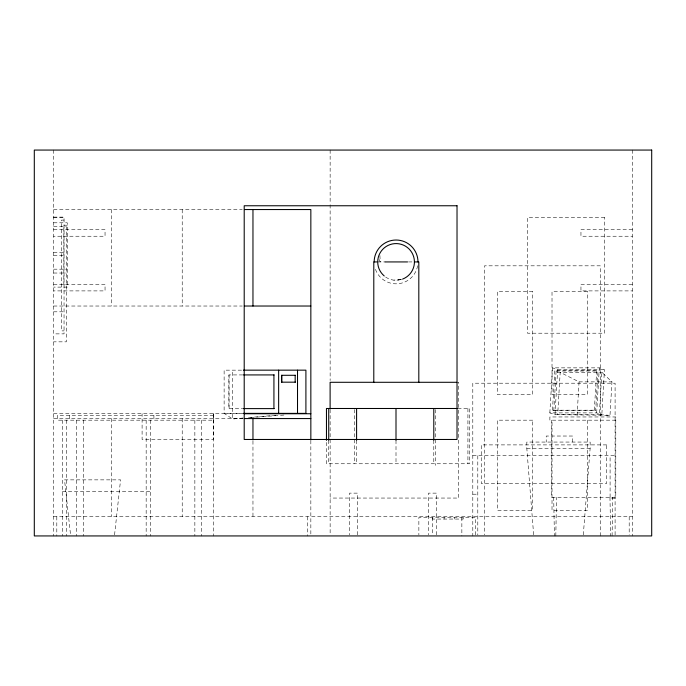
<?xml version="1.0" encoding="UTF-8"?>
<svg xmlns="http://www.w3.org/2000/svg" width="686" height="686" viewBox="0 0 686 686"><rect width="100%" height="100%" fill="white"/><g stroke="black" fill="none" stroke-linecap="round" stroke-linejoin="round"><path stroke-width="0.51" stroke-dasharray="3.43 2.57" d="M555.806 535.938L556.509 497.35M612.075 535.938L612.778 497.35M549.838 412.886L552.496 367.859L599.315 367.859L604.477 369.643L601.819 414.67L554.991 414.67L549.838 412.886L596.666 412.886L601.819 414.67M552.479 410.194L554.811 370.551L596.683 370.551L597.995 371.006L595.654 410.648L553.791 410.648L552.479 410.194L594.342 410.194L595.654 410.648M553.791 410.648L556.123 371.006L554.811 370.551M554.991 414.67L557.649 369.643L552.496 367.859M577.089 415.322L579.061 381.879L560.188 372.335L557.692 414.67L609.991 415.322L611.963 381.879L601.836 372.335L599.341 414.67L609.991 415.322M594.342 410.194L596.683 370.551M596.666 412.886L599.315 367.859M583.297 534.883L590.14 448.292L590.14 442.058L526.814 442.058L526.814 448.292L533.657 534.883M114.562 534.883L120.573 479.866L64.535 479.866L70.547 534.883M385.643 277.041A18.359 18.359 0 0 0 393.858 280.154L398.283 280.154L398.575 279.579M398.283 280.154L402.579 279.099L393.858 280.154M243.17 418.048L232.511 418.966L224.125 413.375L224.125 370.157L243.153 370.157M248.504 417.594L278.336 415.03M243.153 418.16L232.511 418.966L232.511 370.157M250.596 417.594L284.639 414.996M53.594 209.547L242.244 209.547M53.594 217.102L64.047 217.102L64.047 333.876L53.594 333.876M53.594 217.419L64.047 217.419M64.047 220.095L61.431 220.095L61.431 330.884L64.047 330.884M53.594 222.796L67.262 222.796L67.262 287.108L53.594 287.108M67.262 225.197L63.841 225.197L63.841 284.699L67.262 284.699M53.594 226.689L66.345 226.689L66.345 341.842L53.594 341.842M53.594 229.604L105.044 229.604L105.044 236.233L53.594 236.233M632.406 229.604L580.956 229.604L580.956 236.233L632.406 236.233M53.594 252.251L64.047 252.251M53.594 255.406L64.047 255.406M377.66 261.932L385.052 261.932M408.496 261.932L412.226 261.932M53.594 269.178L66.345 269.178M53.594 273.028L66.345 273.028M53.594 284.27L105.044 284.27L105.044 290.898L53.594 290.898M632.406 284.27L580.956 284.27L580.956 290.898L632.406 290.898M53.594 306.025L242.244 306.025M53.594 311.813L64.047 311.813M557.649 369.643L604.477 369.643M556.123 371.006L597.995 371.006M557.486 372.335L604.315 372.335M242.724 374.925L228.841 374.925L228.841 408.607L242.724 408.607M579.061 381.879L611.963 381.879M456.55 382.291L458.737 382.291L458.737 498.053L330.112 498.053M457.794 408.487L469.524 408.487L469.524 463.762L326.459 463.762L326.459 440.378M224.125 413.375L242.304 413.375M53.594 413.744L242.484 413.744M53.594 418.563L242.244 418.563M615.788 420.175L549.872 420.175L549.872 416.959L615.788 416.959L615.788 497.35L551.475 497.35L551.475 420.175M526.814 448.292L590.14 448.292M472.8 455.744L615.093 455.744M62.357 491.725L150.38 491.725M472.8 494.203L477.799 494.203M615.093 498.165L610.094 498.165L610.094 455.744M53.594 516.644L632.406 516.644M379.024 259.299L380.198 261.932L379.915 255.535M609.965 497.35L610.669 535.938M553.696 497.35L554.399 535.938M632.406 150.062L632.406 535.938M629.191 516.644L629.191 534.866M615.093 534.891L615.093 383.2L472.8 383.2L472.8 535.938M600.25 535.938L600.25 265.825L484.488 265.825L484.488 534.866M587.43 420.175L587.43 510.255L552.016 510.255L552.016 420.175M572.553 442.058L572.553 436.03L546.228 436.03L546.228 442.058M477.799 455.744L477.799 534.866M475.621 534.909L475.621 517.45L418.863 517.45L418.863 534.909M467.921 408.487L467.921 463.762M463.213 517.45L463.213 519.053L432.223 519.053L432.223 517.45M461.858 517.45L461.858 535.938M454.672 517.45L454.672 519.053M444.116 517.45L444.116 519.053M436.545 534.866L436.545 493.131L428.501 493.131L428.501 534.866M435.404 409.551L435.404 465.365M433.792 440.378L433.792 463.762M432.634 517.45L432.634 534.909M396.002 440.378L396.002 463.762M357.56 534.866L357.56 493.131L349.526 493.131L349.526 534.866M356.591 440.378L356.591 463.762M354.319 409.551L354.319 463.762M330.137 150.062L330.137 203.656M330.137 204.728L330.137 380.516M330.137 409.456L330.137 534.866M328.731 440.378L328.731 463.762M310.844 440.541L310.844 535.938M307.628 516.644L307.628 535.938M252.963 440.952L252.963 516.644M229.098 374.925L229.098 408.607M213.646 413.744L213.646 535.938M213.312 413.744L213.312 439.469L142.096 439.469L142.096 413.744M201.693 420.175L201.693 535.938M194.858 420.175L194.858 535.938M182.219 209.547L182.219 306.025M182.219 418.563L182.219 516.644M153.921 415.356L153.921 420.175M150.38 420.175L150.38 535.938M146.161 420.175L146.161 535.938M111.475 209.547L111.475 306.025M111.475 418.563L111.475 516.644M83.315 420.175L83.315 535.938M76.489 420.175L76.489 535.938M69.303 415.356L69.303 420.175M66.576 420.175L66.576 535.938M62.357 420.175L62.357 535.938M56.809 516.644L56.809 535.938M53.594 150.062L53.594 535.938M417.645 265.739A21.909 21.909 0 0 1 374.908 267.6M604.658 217.436L527.483 217.436L527.483 333.199L604.658 333.199L604.658 217.436M532.722 291.507L497.307 291.507L497.307 394.45L532.722 394.45L532.722 291.507M587.43 291.507L552.016 291.507L552.016 394.45L587.43 394.45L587.43 291.507M213.603 415.356L57.453 415.356L57.453 420.175L213.603 420.175L213.603 415.356M532.722 420.175L497.307 420.175L497.307 510.255L532.722 510.255L532.722 420.175M606.656 444.897L481.246 444.897L481.246 483.484L606.656 483.484L606.656 444.897"/><path stroke-width="1.03" d="M244.388 209.547L310.844 209.547L310.844 439.889M376.811 261.932L373.793 261.932L373.793 382.291M385.052 261.932L407.561 261.932M414.713 261.932L418.812 261.932L418.812 382.291M244.388 306.025L310.844 306.025M243.367 370.157L305.905 370.157L305.905 413.375L243.367 413.375M243.521 374.925L274.186 374.925M295.426 375.293L281.56 375.293L281.56 382.171L295.426 382.171M456.55 382.291L330.112 382.291L330.112 408.839M457.253 408.487L326.459 408.487L326.459 440.378M243.521 408.607L274.186 408.607M244.388 413.744L310.844 413.744M244.388 418.563L310.844 418.563M433.792 408.487L433.792 440.378M396.002 408.487L396.002 440.378M356.591 408.487L356.591 440.378M328.731 408.487L328.731 440.378M297.518 370.157L297.518 413.375M295.177 375.293L295.177 382.171M281.809 375.293L281.809 382.171M278.645 370.157L278.645 413.375M273.928 374.925L273.928 408.607M252.963 209.547L252.963 306.025M252.963 418.563L252.963 439.889M384.237 275.961A18.359 18.359 0 0 1 384.237 247.903A18.359 18.359 0 0 1 411.892 252.628A18.359 18.359 0 0 1 402.579 279.099M374.162 261.932A21.909 21.909 0 0 1 396.071 240.023A21.909 21.909 0 0 1 417.98 261.932M651.7 150.062L34.3 150.062L34.3 535.938L651.7 535.938L651.7 150.062M457.022 205.757L244.207 205.757L244.207 439.469L457.022 439.469L457.022 205.757"/></g></svg>
